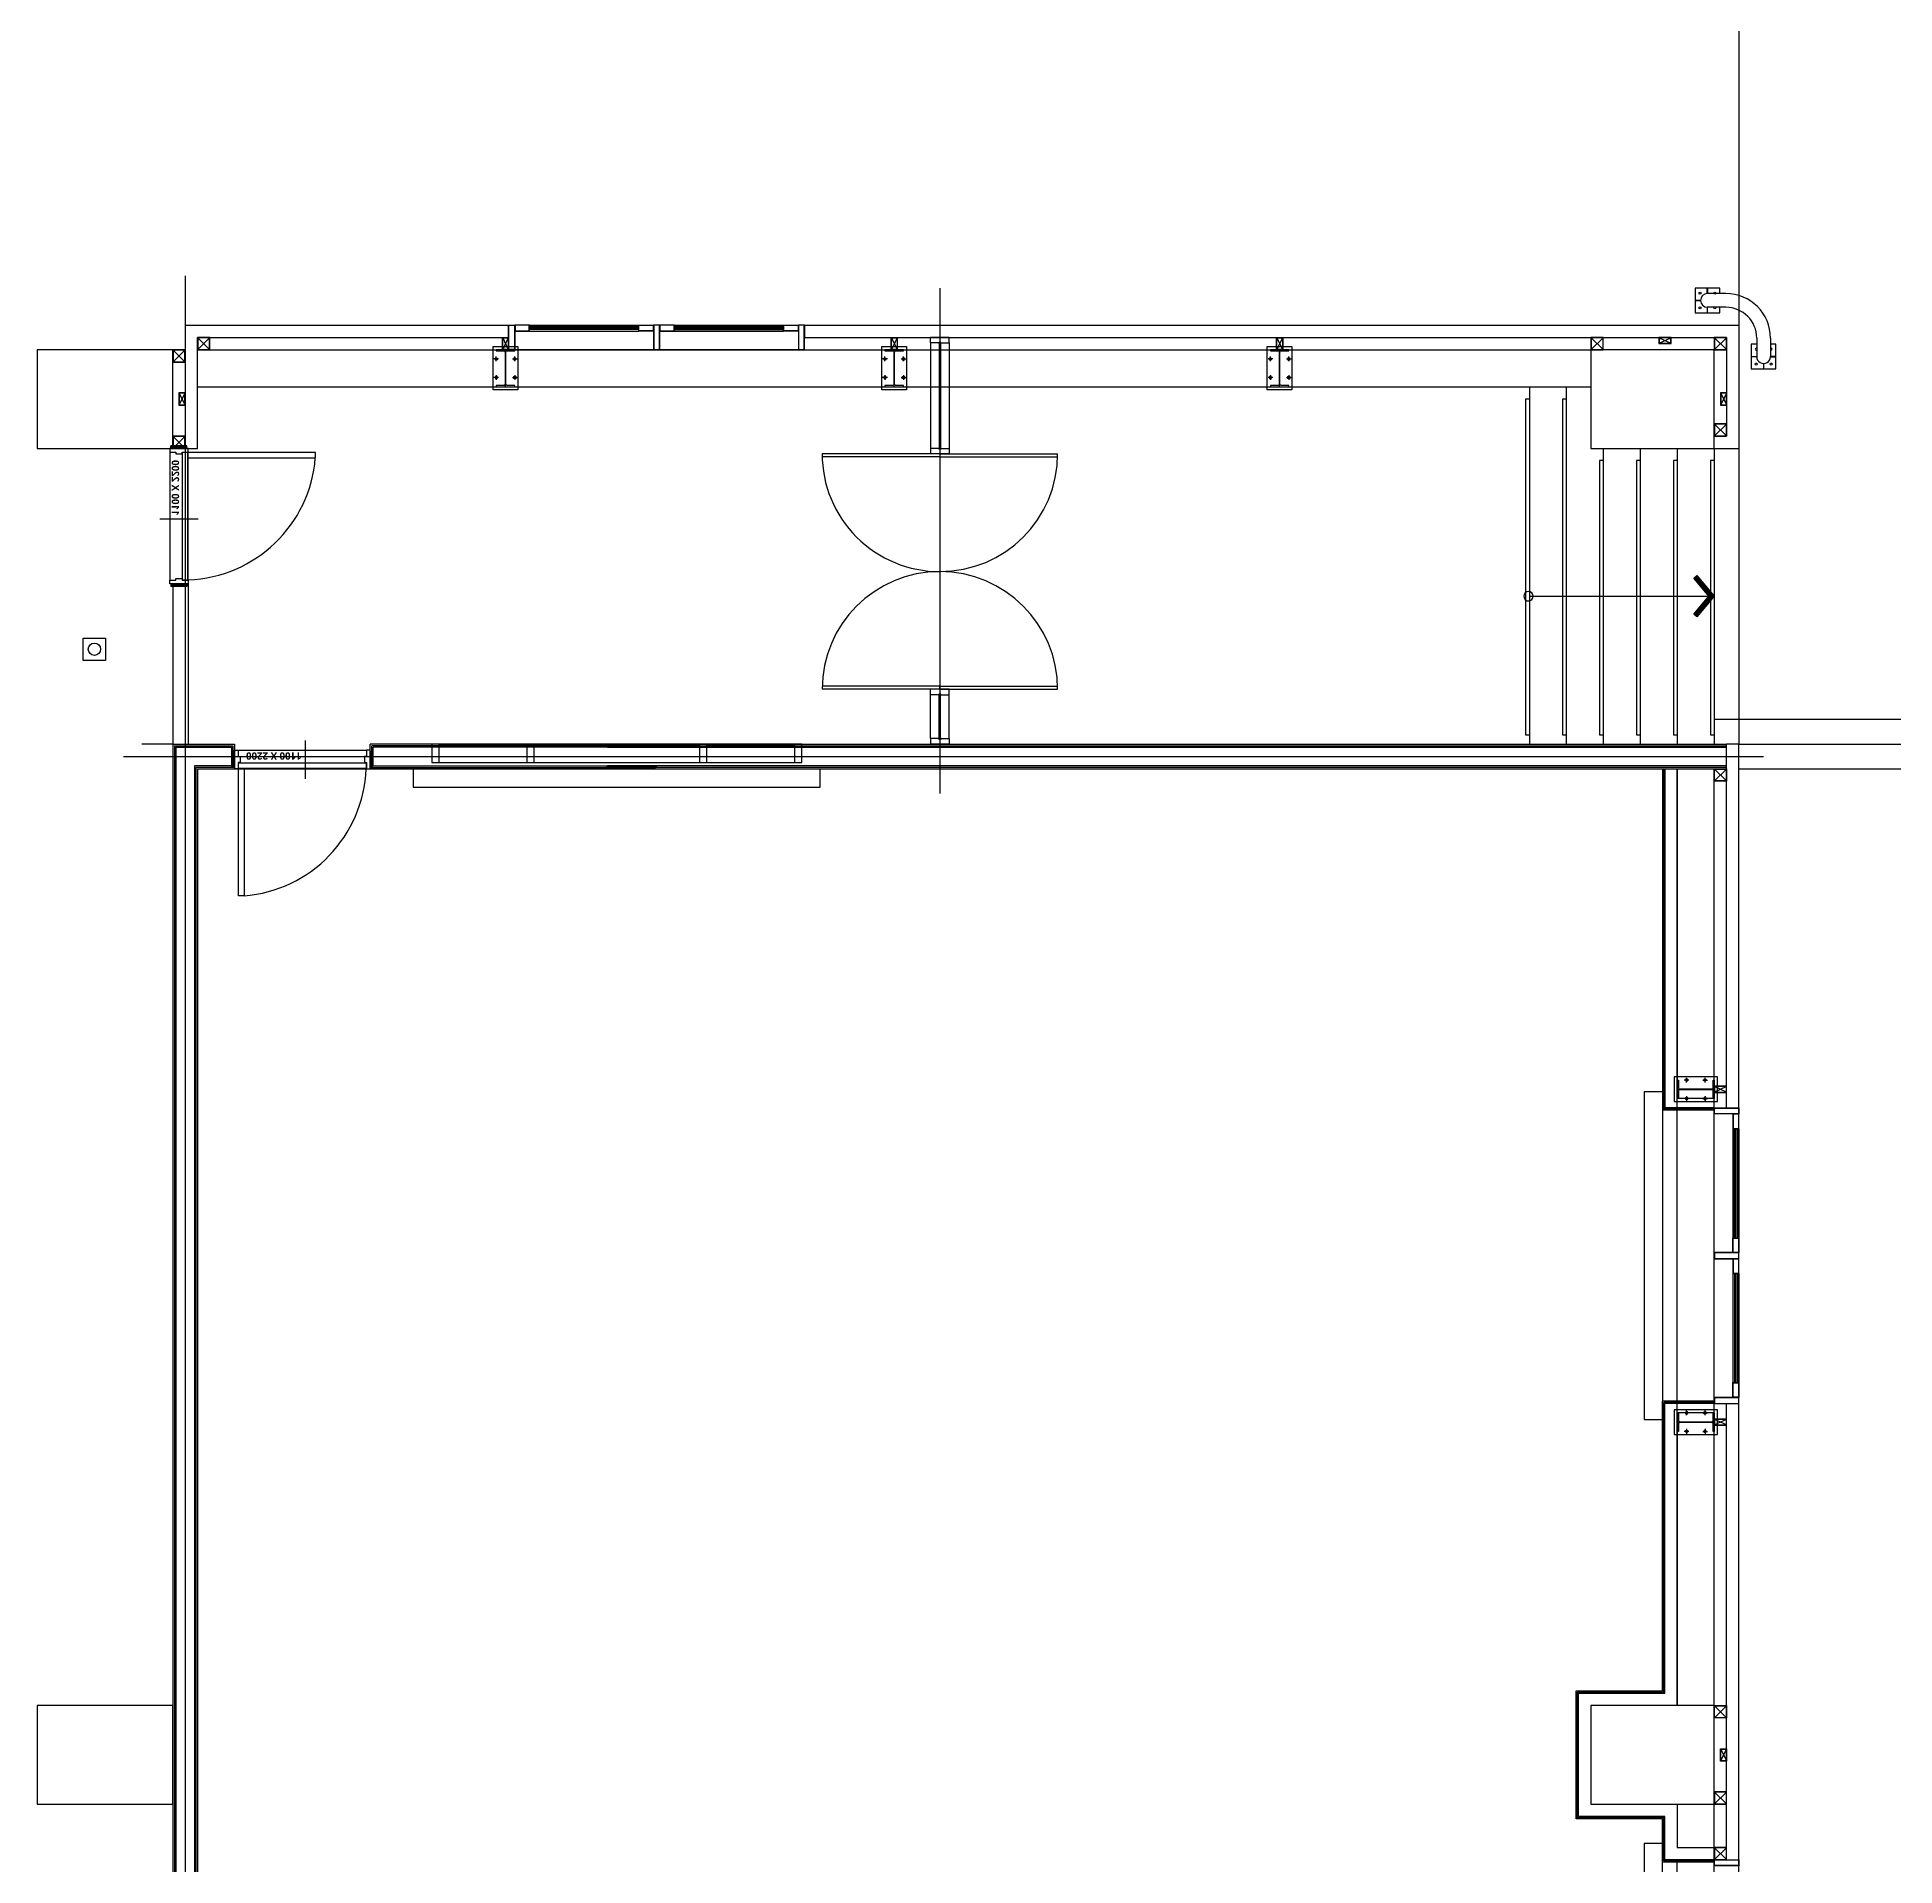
# Model space of a CAD drawing. Header units: millimetres. Extents: x 0 to 356400, y 0 to 68257.
# Drawn here: x 200032 to 200635, y 3122 to 3715 of the extents above; entities that cross this region are included whole.
import ezdxf
from ezdxf.enums import TextEntityAlignment as Align

# ---------------------------------------------------------------- set-up
doc = ezdxf.new("R2010")
doc.units = ezdxf.units.MM
doc.header["$LTSCALE"] = 75
doc.linetypes.add('HID', pattern=[2.3, 1.5, -0.8])
for name, color, linetype in [('1', 7, 'Continuous'), ('6', 6, 'Continuous'), ('8', 8, 'Continuous'), ('SS-PLATE', 32, 'Continuous')]:
    doc.layers.add(name, color=color, linetype=linetype)
doc.styles.add('SHP-나눔bo', font='')
doc.styles.get('SHP-나눔bo').set_extended_font_data('NanumGothic', bold=True)

# ---------------------------------------------------------------- blocks, each defined once
blk = doc.blocks.new('BOLT')
at = {"layer": '1', "color": 251}
for p, q in [((-21, 0), (21, 0)), ((0, -21), (0, 21))]:
    blk.add_line(p, q, dxfattribs=at)
at = {"layer": '6', "color": 251}
blk.add_circle((0, 0), 11, dxfattribs=at)
blk = doc.blocks.new('WC2_BP')
at = {"layer": 'SS-PLATE', "color": 251, "ltscale": 0.05}
blk.add_lwpolyline([(-175, -100), (175, -100), (175, 100), (-175, 100)], close=True, dxfattribs=at)
at = {"linetype": 'HID', "yscale": 0.909090909090909, "zscale": 0.909090909090909}
for p, xscale in [((-75, 75), -0.909090909090909), ((75, 75), 0.909090909090909)]:
    blk.add_blockref('BOLT', p, dxfattribs=dict(at, xscale=xscale))
at = {"linetype": 'HID', "yscale": 0.909090909090909, "zscale": 0.909090909090909, "rotation": 180}
for p, xscale in [((-75, -75), 0.909090909090909), ((75, -75), -0.909090909090909)]:
    blk.add_blockref('BOLT', p, dxfattribs=dict(at, xscale=xscale))
blk = doc.blocks.new('G$C7369CDF7')
at = {"layer": '8'}
for p, q in [((97230, 58050), (97230, 73150)), ((97030, 58050), (97030, 72950)), ((96830, 72750), (96830, 57850)), ((97230, 58050), (97230, 58894)), ((93736, 58306), (93886, 58306)), ((93986, 58350), (93786, 58350)), ((93786, 58350), (93786, 58306)), ((93884, 58346), (93884, 58306)), ((93888, 58346), (93884, 58346)), ((93888, 58306), (93888, 58346)), ((93986, 58150), (93986, 58350)), ((93736, 58194), (93886, 58194)), ((93786, 58194), (93786, 58150)), ((93786, 58150), (93986, 58150)), ((93884, 58154), (93884, 58194)), ((93888, 58154), (93884, 58154)), ((93888, 58194), (93888, 58154)), ((93982, 58252), (93942, 58252)), ((93942, 58248), (93982, 58248)), ((93982, 58248), (93982, 58252)), ((97130, 44950), (97130, 58250)), ((21630, 58050), (97030, 58050)), ((93630, 57450), (93630, 58050)), ((93630, 58050), (94630, 58050)), ((94630, 57850), (94630, 58050)), ((97030, 58050), (97030, 57950)), ((97130, 58050), (97030, 58050)), ((105230, 58050), (97130, 58050)), ((99980, 57850), (99980, 58050)), ((99980, 58050), (100030, 58050)), ((99982, 58048), (100028, 58048)), ((99982, 57852), (99982, 58048)), ((100028, 58048), (100028, 57852)), ((100150, 58050), (100030, 58050)), ((100030, 58050), (100030, 58000)), ((100030, 58050), (100030, 57850)), ((100030, 58000), (100150, 58000)), ((100148, 58048), (100032, 58048)), ((100032, 58048), (100032, 58002)), ((100032, 58002), (100148, 58002)), ((100148, 58002), (100148, 58048)), ((100150, 58050), (101035, 58050)), ((100150, 58000), (100150, 58050)), ((101035, 58042), (100150, 58042)), ((101035, 58034), (100150, 58034)), ((101035, 58022), (100150, 58022)), ((101035, 58014), (100150, 58014)), ((100150, 58000), (101035, 58000)), ((101035, 58000), (101035, 58050)), ((101035, 58050), (101155, 58050)), ((101155, 58000), (101035, 58000)), ((101037, 58002), (101037, 58048)), ((101037, 58048), (101153, 58048)), ((101153, 58002), (101037, 58002)), ((101153, 58048), (101153, 58002)), ((101155, 58050), (101155, 57850)), ((101205, 58050), (101155, 58050)), ((101155, 58050), (101155, 58000)), ((101157, 58048), (101157, 57852)), ((101203, 58048), (101157, 58048)), ((101157, 58048), (101157, 58048)), ((101203, 57852), (101203, 58048)), ((101325, 58050), (101205, 58050)), ((101205, 58050), (101205, 58000)), ((101205, 57850), (101205, 58050)), ((101205, 58000), (101325, 58000)), ((101323, 58048), (101207, 58048)), ((101207, 58048), (101207, 58002)), ((101207, 58002), (101323, 58002)), ((101323, 58002), (101323, 58048)), ((101325, 58050), (102210, 58050)), ((101325, 58000), (101325, 58050)), ((101325, 58042), (102210, 58042)), ((101325, 58034), (102210, 58034)), ((101325, 58022), (102210, 58022)), ((101325, 58014), (102210, 58014)), ((101325, 58000), (102210, 58000)), ((102210, 58000), (102210, 58050)), ((102210, 58050), (102330, 58050)), ((102330, 58000), (102210, 58000)), ((102212, 58002), (102212, 58048)), ((102212, 58048), (102328, 58048)), ((102328, 58002), (102212, 58002)), ((102328, 58048), (102328, 58002)), ((102330, 58050), (102330, 58000)), ((102330, 58050), (102330, 57850)), ((102380, 58050), (102330, 58050)), ((102332, 58048), (102332, 57852)), ((102378, 58048), (102332, 58048)), ((102332, 58048), (102332, 58048)), ((102378, 57852), (102378, 58048)), ((102380, 57850), (102380, 58050)), ((116230, 58050), (105230, 58050)), ((106080, 57850), (106080, 58050)), ((106080, 58050), (106130, 58050)), ((106082, 58048), (106128, 58048)), ((106082, 57852), (106082, 58048)), ((106128, 58048), (106128, 57852)), ((106130, 58050), (106130, 57850)), ((93374, 57894), (93330, 57894)), ((93330, 57894), (93330, 57694)), ((93374, 57944), (93374, 57794)), ((93486, 57944), (93486, 57794)), ((93530, 57894), (93486, 57894)), ((93530, 57694), (93530, 57894)), ((93730, 57450), (93730, 57950)), ((93730, 57950), (94530, 57950)), ((93830, 57950), (93730, 57950)), ((93730, 57950), (93730, 57850)), ((93730, 57850), (93830, 57850)), ((93733, 57852), (93828, 57948)), ((93733, 57948), (93828, 57852)), ((93828, 57948), (93733, 57948)), ((93733, 57948), (93733, 57852)), ((93733, 57852), (93828, 57852)), ((93828, 57852), (93828, 57948)), ((93830, 57850), (93830, 57950)), ((94630, 57850), (93830, 57850)), ((93830, 57850), (93830, 56850)), ((94280, 57950, -103000), (94180, 57950, -103000)), ((94180, 57950, -103000), (94180, 57900, -103000)), ((94180, 57900, -103000), (94280, 57900, -103000)), ((94183, 57902, -103000), (94278, 57948, -103000)), ((94183, 57948, -103000), (94278, 57902, -103000)), ((94278, 57948, -103000), (94183, 57948, -103000)), ((94183, 57948, -103000), (94183, 57902, -103000)), ((94183, 57902, -103000), (94278, 57902, -103000)), ((94278, 57902, -103000), (94278, 57948, -103000)), ((94280, 57900, -103000), (94280, 57950, -103000)), ((94530, 57950), (94430, 57950)), ((94430, 57950), (94430, 57850)), ((94430, 57850), (94530, 57850)), ((94433, 57852), (94528, 57948)), ((94433, 57948), (94528, 57852)), ((94528, 57948), (94433, 57948)), ((94433, 57948), (94433, 57852)), ((94433, 57852), (94528, 57852)), ((94528, 57852), (94528, 57948)), ((94530, 57850), (94530, 57950)), ((94630, 57850), (97030, 57850)), ((94630, 56850), (94630, 57850)), ((94730, 57850), (94730, 57820)), ((95662, 57708), (95830, 57850)), ((95830, 56350), (95830, 57850)), ((95830, 57850), (95998, 57708)), ((96955, 57820), (96955, 57850)), ((97030, 48850), (97030, 57950)), ((97130, 57950), (97030, 57950)), ((97043, 48863), (97043, 57950)), ((97055, 48875), (97055, 57950)), ((99980, 57950), (97130, 57950)), ((97205, 57950), (97205, 48875)), ((97218, 57950), (97218, 48863)), ((97230, 48850), (97230, 57950)), ((97230, 57850), (97230, 57950)), ((97230, 57950), (97330, 57950)), ((104830, 57850), (97230, 57850)), ((97330, 57850), (97230, 57850)), ((97328, 57852), (97233, 57948)), ((97328, 57948), (97233, 57852)), ((97233, 57852), (97233, 57948)), ((97233, 57948), (97328, 57948)), ((97328, 57852), (97233, 57852)), ((97328, 57948), (97328, 57852)), ((97330, 57950), (97330, 57850)), ((99808, 57948, -103000), (99853, 57852, -103000)), ((99853, 57948, -103000), (99808, 57852, -103000)), ((99830, 57550, -103000), (99830, 57850, -103000)), ((99905, 57850), (99905, 57550)), ((99980, 57850), (99980, 57450)), ((100030, 57850), (99980, 57850)), ((100028, 57852), (99982, 57852)), ((99990, 57850), (99990, 57440)), ((100000, 57850), (100000, 57430)), ((101155, 57850), (100030, 57850)), ((101155, 57850), (101205, 57850)), ((101157, 57852), (101203, 57852)), ((102330, 57850), (101205, 57850)), ((102330, 57850), (102380, 57850)), ((102332, 57852), (102378, 57852)), ((102360, 57850), (102360, 57430)), ((102370, 57850), (102370, 57440)), ((105230, 57950), (102380, 57950)), ((102380, 57850), (102380, 57450)), ((102455, 57850), (102455, 57550)), ((102530, 57850), (102455, 57850)), ((102508, 57948, -103000), (102553, 57852, -103000)), ((102553, 57948, -103000), (102508, 57852, -103000)), ((102530, 57550, -103000), (102530, 57850, -103000)), ((104830, 57850), (104830, 57950)), ((104830, 57950), (104930, 57950)), ((105630, 57850), (104830, 57850)), ((104830, 57850), (104830, 56850)), ((104930, 57850), (104830, 57850)), ((104928, 57852), (104833, 57948)), ((104928, 57948), (104833, 57852)), ((104833, 57852), (104833, 57948)), ((104833, 57948), (104928, 57948)), ((104928, 57852), (104833, 57852)), ((104928, 57948), (104928, 57852)), ((104930, 57950), (104930, 57850)), ((105180, 57900), (105180, 57950)), ((105180, 57950), (105280, 57950)), ((105280, 57900), (105180, 57900)), ((105183, 57902), (105278, 57948)), ((105278, 57902), (105183, 57948)), ((105183, 57902), (105183, 57948)), ((105183, 57948), (105278, 57948)), ((105278, 57902), (105183, 57902)), ((106080, 57950), (105230, 57950)), ((105278, 57948), (105278, 57902)), ((105280, 57950), (105280, 57900)), ((105630, 57950), (105530, 57950)), ((105530, 57950), (105530, 57850)), ((105530, 57850), (105630, 57850)), ((105533, 57852), (105628, 57948)), ((105533, 57948), (105628, 57852)), ((105628, 57948), (105533, 57948)), ((105533, 57948), (105533, 57852)), ((105533, 57852), (105628, 57852)), ((105628, 57852), (105628, 57948)), ((105630, 57850), (105630, 57950)), ((115830, 57850), (105630, 57850)), ((105630, 56850), (105630, 57850)), ((105980, 57550), (105980, 57950)), ((106080, 57950), (105980, 57950)), ((105980, 57950), (105980, 57850)), ((105980, 57850), (106080, 57850)), ((105983, 57852), (106078, 57948)), ((105983, 57948), (106078, 57852)), ((106078, 57948), (105983, 57948)), ((105983, 57948), (105983, 57852)), ((105983, 57852), (106078, 57852)), ((106078, 57852), (106078, 57948)), ((106080, 57850), (106080, 57950)), ((106080, 57850), (106080, 57450)), ((106130, 57850), (106080, 57850)), ((106128, 57852), (106082, 57852)), ((106090, 57850), (106090, 57440)), ((106100, 57850), (106100, 57430)), ((107255, 57850), (106130, 57850)), ((93334, 57796), (93374, 57796)), ((93334, 57792), (93334, 57796)), ((93374, 57792), (93334, 57792)), ((93428, 57698), (93428, 57738)), ((93432, 57698), (93428, 57698)), ((93432, 57738), (93432, 57698)), ((93526, 57796), (93486, 57796)), ((93486, 57792), (93526, 57792)), ((93526, 57792), (93526, 57796)), ((94730, 57820), (96955, 57820)), ((95684, 57683), (95662, 57708)), ((95830, 57806), (95684, 57683)), ((95976, 57683), (95830, 57806)), ((95998, 57708), (95976, 57683)), ((99827, 57700, -103000), (99834, 57700, -103000)), ((102527, 57700, -103000), (102534, 57700, -103000)), ((93330, 57694), (93530, 57694)), ((94630, 57550), (97030, 57550)), ((94730, 57550), (94730, 57520)), ((96955, 57520), (96955, 57550)), ((104830, 57550), (97230, 57550)), ((97230, 57550), (99905, 57550)), ((102455, 57550), (104830, 57550)), ((105630, 57550), (105980, 57550)), ((115830, 57550), (106100, 57550)), ((93630, 50473), (93630, 57450)), ((93780, 57500, -103000), (93730, 57500, -103000)), ((93730, 57500, -103000), (93730, 57400, -103000)), ((93730, 50473), (93730, 57450)), ((93730, 57400, -103000), (93780, 57400, -103000)), ((93778, 57402, -103000), (93733, 57498, -103000)), ((93733, 57402, -103000), (93778, 57498, -103000)), ((93778, 57498, -103000), (93733, 57498, -103000)), ((93733, 57498, -103000), (93733, 57402, -103000)), ((93733, 57402, -103000), (93778, 57402, -103000)), ((93778, 57402, -103000), (93778, 57498, -103000)), ((93780, 57400, -103000), (93780, 57500, -103000)), ((94730, 57520), (96955, 57520)), ((97230, 57450), (99980, 57450)), ((97230, 57440), (99990, 57440)), ((97230, 57430), (100000, 57430)), ((99850, 57430), (99850, 57280)), ((100000, 57430), (102360, 57430)), ((104710, 57430), (102360, 57430)), ((104720, 57440), (102370, 57440)), ((104730, 57450), (102380, 57450)), ((102510, 57280), (102510, 57430)), ((104710, 56730), (104710, 57430)), ((104720, 56740), (104720, 57440)), ((104730, 56750), (104730, 57450)), ((106080, 57450), (105730, 57450)), ((105730, 57450), (105730, 56750)), ((106090, 57440), (105740, 57440)), ((105740, 57440), (105740, 56740)), ((106100, 57430), (105750, 57430)), ((105750, 57430), (105750, 56730)), ((105950, 57430), (105950, 57280)), ((108460, 57430), (106100, 57430)), ((94630, 57250), (97030, 57250)), ((94730, 57250), (94730, 57220)), ((96955, 57220), (96955, 57250)), ((99850, 57280), (102510, 57280)), ((105950, 57280), (108610, 57280)), ((94730, 57220), (96955, 57220)), ((93830, 56950), (93730, 56950)), ((93730, 56950), (93730, 56850)), ((93733, 56852), (93828, 56948)), ((93733, 56948), (93828, 56852)), ((93828, 56948), (93733, 56948)), ((93733, 56948), (93733, 56852)), ((93828, 56852), (93828, 56948)), ((93830, 56850), (93830, 56950)), ((94630, 56950), (97030, 56950)), ((94730, 56950), (94730, 56920)), ((96955, 56920), (96955, 56950)), ((93730, 56850), (93830, 56850)), ((93733, 56852), (93828, 56852)), ((93830, 45550), (93830, 56850)), ((93830, 56850), (94630, 56850)), ((94130, 45550), (94130, 56850)), ((94730, 56920), (96955, 56920)), ((104830, 56850), (105630, 56850)), ((94130, 56650), (97030, 56650)), ((94230, 56650), (94230, 56620)), ((96955, 56620), (96955, 56650)), ((105750, 56730), (104710, 56730)), ((105740, 56740), (104720, 56740)), ((105730, 56750), (104730, 56750)), ((94230, 56620), (96955, 56620)), ((94130, 56350), (97030, 56350)), ((94230, 56350), (94230, 56320)), ((96955, 56320), (96955, 56350)), ((94230, 56320), (96955, 56320)), ((93733, 54348, -103000), (93828, 54302, -103000)), ((93733, 54302, -103000), (93828, 54348, -103000)), ((94130, 54325, -103000), (93830, 54325, -103000)), ((93980, 54328, -103000), (93980, 54322, -103000)), ((94675, 51570), (94675, 52525)), ((94700, 51570), (94700, 52525)), ((96560, 51570), (96560, 52525)), ((96585, 51570), (96585, 52525)), ((93330, 51570), (97430, 51570)), ((93730, 51645), (93730, 51495)), ((93775, 51645), (93730, 51645)), ((93775, 51579), (93770, 51577)), ((93770, 51577), (93770, 51563)), ((93775, 51561), (93770, 51563)), ((93772, 51576), (94634, 51576)), ((93772, 51576), (93772, 51564)), ((93772, 51564), (94634, 51564)), ((93775, 51579), (93775, 51645)), ((93775, 51645), (94630, 51645)), ((93775, 51580), (93778, 51578)), ((93775, 51560), (93778, 51562)), ((93775, 51561), (93775, 51495)), ((93778, 51578), (93779, 51577)), ((93778, 51562), (93779, 51563)), ((93779, 51577), (93779, 51576)), ((93779, 51563), (93779, 51564)), ((94627, 51577), (94626, 51576)), ((94627, 51563), (94626, 51564)), ((94628, 51578), (94627, 51577)), ((94628, 51562), (94627, 51563)), ((94630, 51580), (94628, 51578)), ((94630, 51560), (94628, 51562)), ((94630, 51579), (94630, 51645)), ((94630, 51645), (94675, 51645)), ((94630, 51579), (94636, 51577)), ((94630, 51561), (94636, 51563)), ((94630, 51561), (94630, 51495)), ((94634, 51576), (94634, 51564)), ((94634, 51576), (94634, 51564)), ((94636, 51577), (94636, 51563)), ((94675, 51645), (94675, 51495)), ((94675, 51570), (94700, 51570)), ((94675, 51570), (94675, 50615)), ((94700, 51570), (94700, 50615)), ((96585, 51570), (96560, 51570)), ((96560, 51570), (96560, 50615)), ((96630, 51645), (96585, 51645)), ((96585, 51645), (96585, 51495)), ((96585, 51570), (96585, 50615)), ((96630, 51579), (96625, 51577)), ((96625, 51577), (96625, 51563)), ((96630, 51561), (96625, 51563)), ((96989, 51576), (96627, 51576)), ((96627, 51576), (96627, 51564)), ((96627, 51576), (96627, 51564)), ((96989, 51564), (96627, 51564)), ((96630, 51579), (96630, 51645)), ((96985, 51645), (96630, 51645)), ((96630, 51580), (96633, 51578)), ((96630, 51560), (96633, 51562)), ((96630, 51561), (96630, 51495)), ((96633, 51578), (96634, 51577)), ((96633, 51562), (96634, 51563)), ((96634, 51577), (96634, 51576)), ((96634, 51563), (96634, 51564)), ((96982, 51577), (96981, 51576)), ((96982, 51563), (96981, 51564)), ((96983, 51578), (96982, 51577)), ((96983, 51562), (96982, 51563)), ((96985, 51580), (96983, 51578)), ((96985, 51560), (96983, 51562)), ((96985, 51579), (96985, 51645)), ((96985, 51645), (97030, 51645)), ((96985, 51579), (96991, 51577)), ((96985, 51561), (96991, 51563)), ((96985, 51561), (96985, 51495)), ((96989, 51576), (96989, 51564)), ((96991, 51577), (96991, 51563)), ((97030, 51645), (97030, 51495)), ((93775, 51495), (93730, 51495)), ((93775, 51495), (94630, 51495)), ((94630, 51495), (94675, 51495)), ((96630, 51495), (96585, 51495)), ((96985, 51495), (96630, 51495)), ((96985, 51495), (97030, 51495)), ((93733, 51223, -103000), (93828, 51177, -103000)), ((93733, 51177, -103000), (93828, 51223, -103000)), ((94130, 51200, -103000), (93830, 51200, -103000)), ((93980, 51203, -103000), (93980, 51197, -103000)), ((93630, 50473), (93730, 50473)), ((93830, 50473), (93630, 50473)), ((93630, 50473), (93630, 50423)), ((93828, 50471), (93632, 50471)), ((93632, 50471), (93632, 50425)), ((93828, 50425), (93828, 50471)), ((93830, 50423), (93830, 50473)), ((97380, 50600), (97230, 50600)), ((97380, 47300), (97380, 50600)), ((93630, 50303), (93630, 50423)), ((93630, 50423), (93680, 50423)), ((93630, 50423), (93830, 50423)), ((93632, 50425), (93828, 50425)), ((93632, 50425), (93632, 50425)), ((93632, 50305), (93632, 50421)), ((93632, 50421), (93678, 50421)), ((93678, 50421), (93678, 50305)), ((93680, 50423), (93680, 50303)), ((93830, 50423), (93830, 49298)), ((97180, 50450), (97030, 50450)), ((97030, 50450), (97030, 50390)), ((97030, 50390, 0), (97030, 49680, 0)), ((97030, 47510, 0), (97030, 50390, 0)), ((97030, 50390), (97180, 50390)), ((97042, 50390, 0), (97042, 49680, 0)), ((97054, 50390, 0), (97054, 49680, 0)), ((97180, 50390), (97180, 50450)), ((97180, 47510, 0), (97180, 50390, 0)), ((93630, 49418), (93630, 50303)), ((93680, 50303), (93630, 50303)), ((93678, 50305), (93632, 50305)), ((93638, 49418), (93638, 50303)), ((93646, 49418), (93646, 50303)), ((93658, 49418), (93658, 50303)), ((93666, 49418), (93666, 50303)), ((93680, 49418), (93680, 50303)), ((97180, 49680, 0), (97030, 49680, 0)), ((97030, 49680, 0), (97030, 49620, 0)), ((97030, 49620, 0), (97030, 48280, 0)), ((97030, 49620, 0), (97180, 49620, 0)), ((97042, 49620, 0), (97042, 48280, 0)), ((97054, 49620, 0), (97054, 48280, 0)), ((97180, 49620, 0), (97180, 49680, 0)), ((93680, 49418), (93630, 49418)), ((93630, 49418), (93630, 49298)), ((93632, 49416), (93632, 49300)), ((93678, 49416), (93632, 49416)), ((93678, 49300), (93678, 49416)), ((93680, 49298), (93680, 49418)), ((93630, 49298), (93680, 49298)), ((93830, 49298), (93630, 49298)), ((93630, 49298), (93630, 49248)), ((93632, 49300), (93678, 49300)), ((93828, 49296), (93632, 49296)), ((93632, 49296), (93632, 49250)), ((93828, 49250), (93828, 49296)), ((93830, 49248), (93830, 49298)), ((97043, 49263), (97043, 46963)), ((97055, 49275), (97055, 46975)), ((97205, 46975), (97205, 49275)), ((97218, 46963), (97218, 49263)), ((93630, 49248), (93830, 49248)), ((93630, 49128), (93630, 49248)), ((93630, 49248), (93680, 49248)), ((93630, 48243), (93630, 49128)), ((93680, 49128), (93630, 49128)), ((93632, 49250), (93828, 49250)), ((93632, 49250), (93632, 49250)), ((93632, 49130), (93632, 49246)), ((93632, 49246), (93678, 49246)), ((93678, 49130), (93632, 49130)), ((93638, 49128), (93638, 48243)), ((93646, 49128), (93646, 48243)), ((93658, 49128), (93658, 48243)), ((93666, 49128), (93666, 48243)), ((93678, 49246), (93678, 49130)), ((93680, 49248), (93680, 49128)), ((93680, 48243), (93680, 49128)), ((93830, 49248), (93830, 48123)), ((97030, 49250), (97030, 46950)), ((97230, 45850), (97230, 49250)), ((97230, 49250), (97230, 46950)), ((93680, 48243), (93630, 48243)), ((93630, 48243), (93630, 48123)), ((93632, 48241), (93632, 48125)), ((93678, 48241), (93632, 48241)), ((93678, 48125), (93678, 48241)), ((93680, 48123), (93680, 48243)), ((97180, 48280), (97030, 48280)), ((97030, 48280), (97030, 48220)), ((97180, 48280), (97030, 48280)), ((97030, 48280), (97030, 48220)), ((97030, 48220, 0), (97030, 47510)), ((97030, 48220), (97180, 48220)), ((97030, 48220), (97180, 48220)), ((97042, 48220, 0), (97042, 47510)), ((97054, 48220, 0), (97054, 47510)), ((97180, 48220), (97180, 48280)), ((97180, 48220), (97180, 48280)), ((93630, 48123), (93680, 48123)), ((93630, 48073), (93630, 48123)), ((93630, 48123), (93830, 48123)), ((93630, 45450), (93630, 48073)), ((93630, 48073), (93730, 48073)), ((93830, 48073), (93630, 48073)), ((93632, 48125), (93678, 48125)), ((93632, 48075), (93632, 48121)), ((93632, 48121), (93828, 48121)), ((93828, 48075), (93632, 48075)), ((93730, 45550), (93730, 48073)), ((93733, 48070, -103000), (93828, 48025, -103000)), ((93733, 48025, -103000), (93828, 48070, -103000)), ((93828, 48121), (93828, 48075)), ((93830, 48123), (93830, 48073)), ((94130, 48048, -103000), (93830, 48048, -103000)), ((93980, 48051, -103000), (93980, 48044, -103000)), ((97180, 47510, 0), (97030, 47510, 0)), ((97030, 47510, 0), (97030, 47450, 0)), ((97180, 47450, 0), (97180, 47510, 0)), ((97030, 47450, 0), (97180, 47450, 0)), ((97230, 47300), (97380, 47300)), ((97230, 46950), (97030, 46950)), ((97218, 46963), (97043, 46963)), ((97205, 46975), (97055, 46975)), ((97100, 46950), (97080, 46950)), ((97080, 46950), (97080, 46920)), ((97080, 45880), (97080, 46920)), ((97080, 46920), (97130, 46920)), ((97220, 46970), (97090, 46970)), ((97090, 46950), (97090, 46970)), ((97220, 46960), (97090, 46960)), ((97220, 46950), (97090, 46950)), ((97110, 46950), (97110, 46970)), ((97130, 46920), (97130, 46905)), ((97130, 46905), (97180, 46905)), ((97180, 46905), (97180, 46920)), ((97180, 46920), (97230, 46920)), ((97182, 45883), (97182, 46917)), ((97182, 46917), (97227, 46917)), ((97200, 46950), (97200, 46970)), ((97230, 46950), (97210, 46950)), ((97220, 46950), (97220, 46970)), ((97227, 46917), (97227, 45883)), ((97230, 46920), (97230, 46950)), ((97230, 46920), (97230, 45880)), ((97310, 46425), (97000, 46425)), ((97030, 45350), (97030, 45850)), ((97030, 45850), (97230, 45850)), ((97043, 45363), (97043, 45838)), ((97043, 45838), (97218, 45838)), ((97055, 45375), (97055, 45825)), ((97055, 45825), (97205, 45825)), ((97080, 45850), (97080, 45880)), ((97080, 45880), (97130, 45880)), ((97100, 45850), (97080, 45850)), ((97090, 45850), (97090, 45830)), ((97220, 45850), (97090, 45850)), ((97220, 45840), (97090, 45840)), ((97220, 45830), (97090, 45830)), ((97110, 45850), (97110, 45830)), ((97130, 45880), (97130, 45895)), ((97130, 45895), (97180, 45895)), ((97180, 45895), (97180, 45880)), ((97180, 45880), (97230, 45880)), ((97227, 45883), (97182, 45883)), ((97200, 45850), (97200, 45830)), ((97205, 45825), (97205, 45525)), ((97230, 45850), (97210, 45850)), ((97218, 45838), (97218, 45538)), ((97220, 45850), (97220, 45830)), ((97227, 45883), (97227, 45928)), ((97227, 45928), (98261, 45928)), ((98261, 45883), (97227, 45883)), ((97230, 45880), (97230, 45850)), ((97230, 45550), (97230, 45850)), ((98261, 45928), (98261, 45883)), ((93830, 45650), (93730, 45650)), ((93730, 45650), (93730, 45550)), ((93733, 45552), (93828, 45648)), ((93733, 45648), (93828, 45552)), ((93828, 45648), (93733, 45648)), ((93733, 45648), (93733, 45552)), ((93828, 45552), (93828, 45648)), ((93830, 45550), (93830, 45650)), ((94630, 45550), (93730, 45550)), ((93730, 45550), (93830, 45550)), ((93733, 45552), (93828, 45552)), ((94630, 45450), (94630, 45550)), ((95205, 45555), (95205, 45245)), ((97205, 45525), (109455, 45525)), ((97218, 45538), (109443, 45538)), ((97230, 45550), (109430, 45550)), ((93230, 45450), (110005, 45450)), ((93630, 45450), (94530, 45450)), ((93930, 45450), (93830, 45450)), ((93830, 45450), (93830, 45350)), ((94630, 45350), (93830, 45350)), ((93830, 45350), (93830, 44250)), ((93830, 45350), (93930, 45350)), ((93833, 45352), (93928, 45448)), ((93833, 45448), (93928, 45352)), ((93928, 45448), (93833, 45448)), ((93833, 45448), (93833, 45352)), ((93833, 45352), (93928, 45352)), ((93928, 45352), (93928, 45448)), ((93930, 45350), (93930, 45450)), ((94280, 45450, -103000), (94180, 45450, -103000)), ((94180, 45450, -103000), (94180, 45400, -103000)), ((94180, 45400, -103000), (94280, 45400, -103000)), ((94183, 45402, -103000), (94278, 45448, -103000)), ((94183, 45448, -103000), (94278, 45402, -103000)), ((94278, 45448, -103000), (94183, 45448, -103000)), ((94183, 45448, -103000), (94183, 45402, -103000)), ((94183, 45402, -103000), (94278, 45402, -103000)), ((94278, 45402, -103000), (94278, 45448, -103000)), ((94280, 45400, -103000), (94280, 45450, -103000)), ((94630, 45450), (94530, 45450)), ((94530, 45450), (94530, 45350)), ((94530, 45350), (94630, 45350)), ((94533, 45352), (94628, 45448)), ((94533, 45448), (94628, 45352)), ((94628, 45448), (94533, 45448)), ((94533, 45448), (94533, 45352)), ((94533, 45352), (94628, 45352)), ((94610, 45465), (94610, 45335)), ((94630, 45465), (94610, 45465)), ((94630, 45445), (94610, 45445)), ((94630, 45355), (94610, 45355)), ((94620, 45465), (94620, 45335)), ((94628, 45352), (94628, 45448)), ((94630, 45465), (94630, 45335)), ((94630, 45350), (94630, 45450)), ((94630, 44250), (94630, 45350)), ((95700, 45475), (94660, 45475)), ((95730, 45475), (97030, 45475)), ((95730, 45350), (95730, 45475)), ((95730, 45465), (95750, 45465)), ((95730, 45465), (95730, 45335)), ((95730, 45445), (95750, 45445)), ((95730, 45355), (95750, 45355)), ((95730, 45350), (97030, 45350)), ((95740, 45465), (95740, 45335)), ((95750, 45465), (95750, 45335)), ((97030, 45350), (109630, 45350)), ((97030, 45350), (97030, 45250)), ((97043, 45363), (109618, 45363)), ((97055, 45375), (109605, 45375)), ((105630, 45350), (104830, 45350)), ((104830, 45350), (104830, 44250)), ((105630, 44250), (105630, 45350)), ((94630, 45335), (94610, 45335)), ((94660, 45325), (95700, 45325)), ((95730, 45335), (95750, 45335)), ((97030, 45250), (97030, 45200)), ((97030, 45200), (97030, 45100)), ((96170, 44624), (96170, 44804)), ((96170, 44804), (96350, 44804)), ((96350, 44804), (96350, 44624)), ((96350, 44624), (96170, 44624)), ((93830, 44250), (94630, 44250)), ((104830, 44250), (105630, 44250))]:
    blk.add_line(p, q, dxfattribs=at)
at = {"layer": '8', "elevation": -103000}
for points in [[(99755, 57550), (99755, 57559), (99814, 57559, 0.414214), (99827, 57572), (99827, 57828, 0.414214), (99814, 57841), (99755, 57841), (99755, 57850), (99905, 57850), (99905, 57841), (99847, 57841, 0.414214), (99834, 57828), (99834, 57572, 0.414214), (99847, 57559), (99905, 57559), (99905, 57550)], [(102455, 57550), (102455, 57559), (102514, 57559, 0.414214), (102527, 57572), (102527, 57828, 0.414214), (102514, 57841), (102455, 57841), (102455, 57850), (102605, 57850), (102605, 57841), (102547, 57841, 0.414214), (102534, 57828), (102534, 57572, 0.414214), (102547, 57559), (102605, 57559), (102605, 57550)], [(94130, 54400), (94121, 54400), (94121, 54341, -0.414214), (94108, 54328), (93852, 54328, -0.414214), (93839, 54341), (93839, 54400), (93830, 54400), (93830, 54250), (93839, 54250), (93839, 54309, -0.414214), (93852, 54322), (94108, 54322, -0.414214), (94121, 54309), (94121, 54250), (94130, 54250)], [(94130, 51275), (94121, 51275), (94121, 51216, -0.414214), (94108, 51203), (93852, 51203, -0.414214), (93839, 51216), (93839, 51275), (93830, 51275), (93830, 51125), (93839, 51125), (93839, 51184, -0.414214), (93852, 51197), (94108, 51197, -0.414214), (94121, 51184), (94121, 51125), (94130, 51125)], [(94130, 48123), (94121, 48123), (94121, 48064, -0.414214), (94108, 48051), (93852, 48051, -0.414214), (93839, 48064), (93839, 48123), (93830, 48123), (93830, 47973), (93839, 47973), (93839, 48031, -0.414214), (93852, 48044), (94108, 48044, -0.414214), (94121, 48031), (94121, 47973), (94130, 47973)]]:
    blk.add_lwpolyline(points, format="xyb", close=True, dxfattribs=at)
for points in [[(99805, 57950), (99805, 57850), (99855, 57850), (99855, 57950)], [(99808, 57948), (99808, 57852), (99853, 57852), (99853, 57948)], [(102505, 57950), (102505, 57850), (102555, 57850), (102555, 57950)], [(102508, 57948), (102508, 57852), (102553, 57852), (102553, 57948)], [(93730, 54350), (93830, 54350), (93830, 54300), (93730, 54300)], [(93733, 54348), (93828, 54348), (93828, 54302), (93733, 54302)], [(93730, 51225), (93830, 51225), (93830, 51175), (93730, 51175)], [(93733, 51223), (93828, 51223), (93828, 51177), (93733, 51177)], [(93730, 48073), (93830, 48073), (93830, 48023), (93730, 48023)], [(93733, 48070), (93828, 48070), (93828, 48025), (93733, 48025)]]:
    blk.add_lwpolyline(points, close=True, dxfattribs=at)
at = {"layer": '8'}
for points in [[(94663, 46506), (94663, 45472), (94708, 45472), (94708, 46506)], [(94663, 45427), (95697, 45427), (95697, 45472), (94663, 45472)]]:
    blk.add_lwpolyline(points, close=True, dxfattribs=at)
for points in [[(94630, 45345), (94630, 45325), (94660, 45325), (94660, 45375), (94675, 45375), (94675, 45425), (94660, 45425), (94660, 45475), (94630, 45475), (94630, 45455)], [(95730, 45345), (95730, 45325), (95700, 45325), (95700, 45375), (95685, 45375), (95685, 45425), (95700, 45425), (95700, 45475), (95730, 45475), (95730, 45455)]]:
    blk.add_lwpolyline(points, dxfattribs=at)
for centre, radius in [((93946, 58310), 8), ((93946, 58190), 8), ((93370, 57854), 8), ((93490, 57854), 8), ((93370, 57734), 8), ((93490, 57734), 8), ((96260, 44714), 50)]:
    blk.add_circle(centre, radius, dxfattribs=at)
for centre, radius, start, end in [((93736, 57944), 362, 90, 180), ((93826, 58310), 8, 330, 210), ((93886, 58250), 56, 270, 90), ((93736, 57944), 250, 90, 180), ((93826, 58190), 8, 150, 30), ((93430, 57794), 56, 180, 0), ((95830, 56343), 37.5, 90, 270), ((95830, 56343), 37.5, 270, 90), ((94675, 51570), 955, 0, 90), ((96585, 51570), 955, 90, 180), ((94675, 51570), 955, 270, 0), ((96585, 51570), 955, 180, 270), ((97189, 45843), 1075, 4.5299, 87.8035), ((94623, 45434), 1075, 2.1965, 85.4701)]:
    blk.add_arc(centre, radius, start, end, dxfattribs=at)
for points in [[(95830, 57806), (95830, 57850), (95684, 57683), (95662, 57708)], [(95976, 57683), (95998, 57708), (95830, 57806), (95830, 57850)]]:
    blk.add_solid(points, dxfattribs=at)
at = {"layer": '8', "rotation": 89.99999999999993}
for p in [(99830, 57700, -103000), (102530, 57700, -103000)]:
    blk.add_blockref('WC2_BP', p, dxfattribs=at)
at = {"layer": '8', "xscale": -1}
for p in [(93980, 54325, -103000), (93980, 51200, -103000), (93980, 48048, -103000)]:
    blk.add_blockref('WC2_BP', p, dxfattribs=at)
at = {"layer": '8', "style": 'SHP-나눔bo'}
blk.add_text('1100 X 2200', height=60, rotation=270, dxfattribs=at).set_placement((97096, 46169), align=Align.CENTER)
at = {"layer": '8', "style": 'SHP-나눔bo', "text_generation_flag": 4}
blk.add_text('1100 X 2200', height=60, rotation=180, dxfattribs=at).set_placement((94950, 45341), align=Align.CENTER)

msp = doc.modelspace()

# ---------------------------------------------------------------- block references
at = {"xscale": 0.04000000000000001, "yscale": 0.04000000000000001, "zscale": 0.04000000000000001, "rotation": 270}
msp.add_blockref('G$C7369CDF7', (198262.17, 7367.09), dxfattribs=at)

doc.saveas('drawing.dxf')
